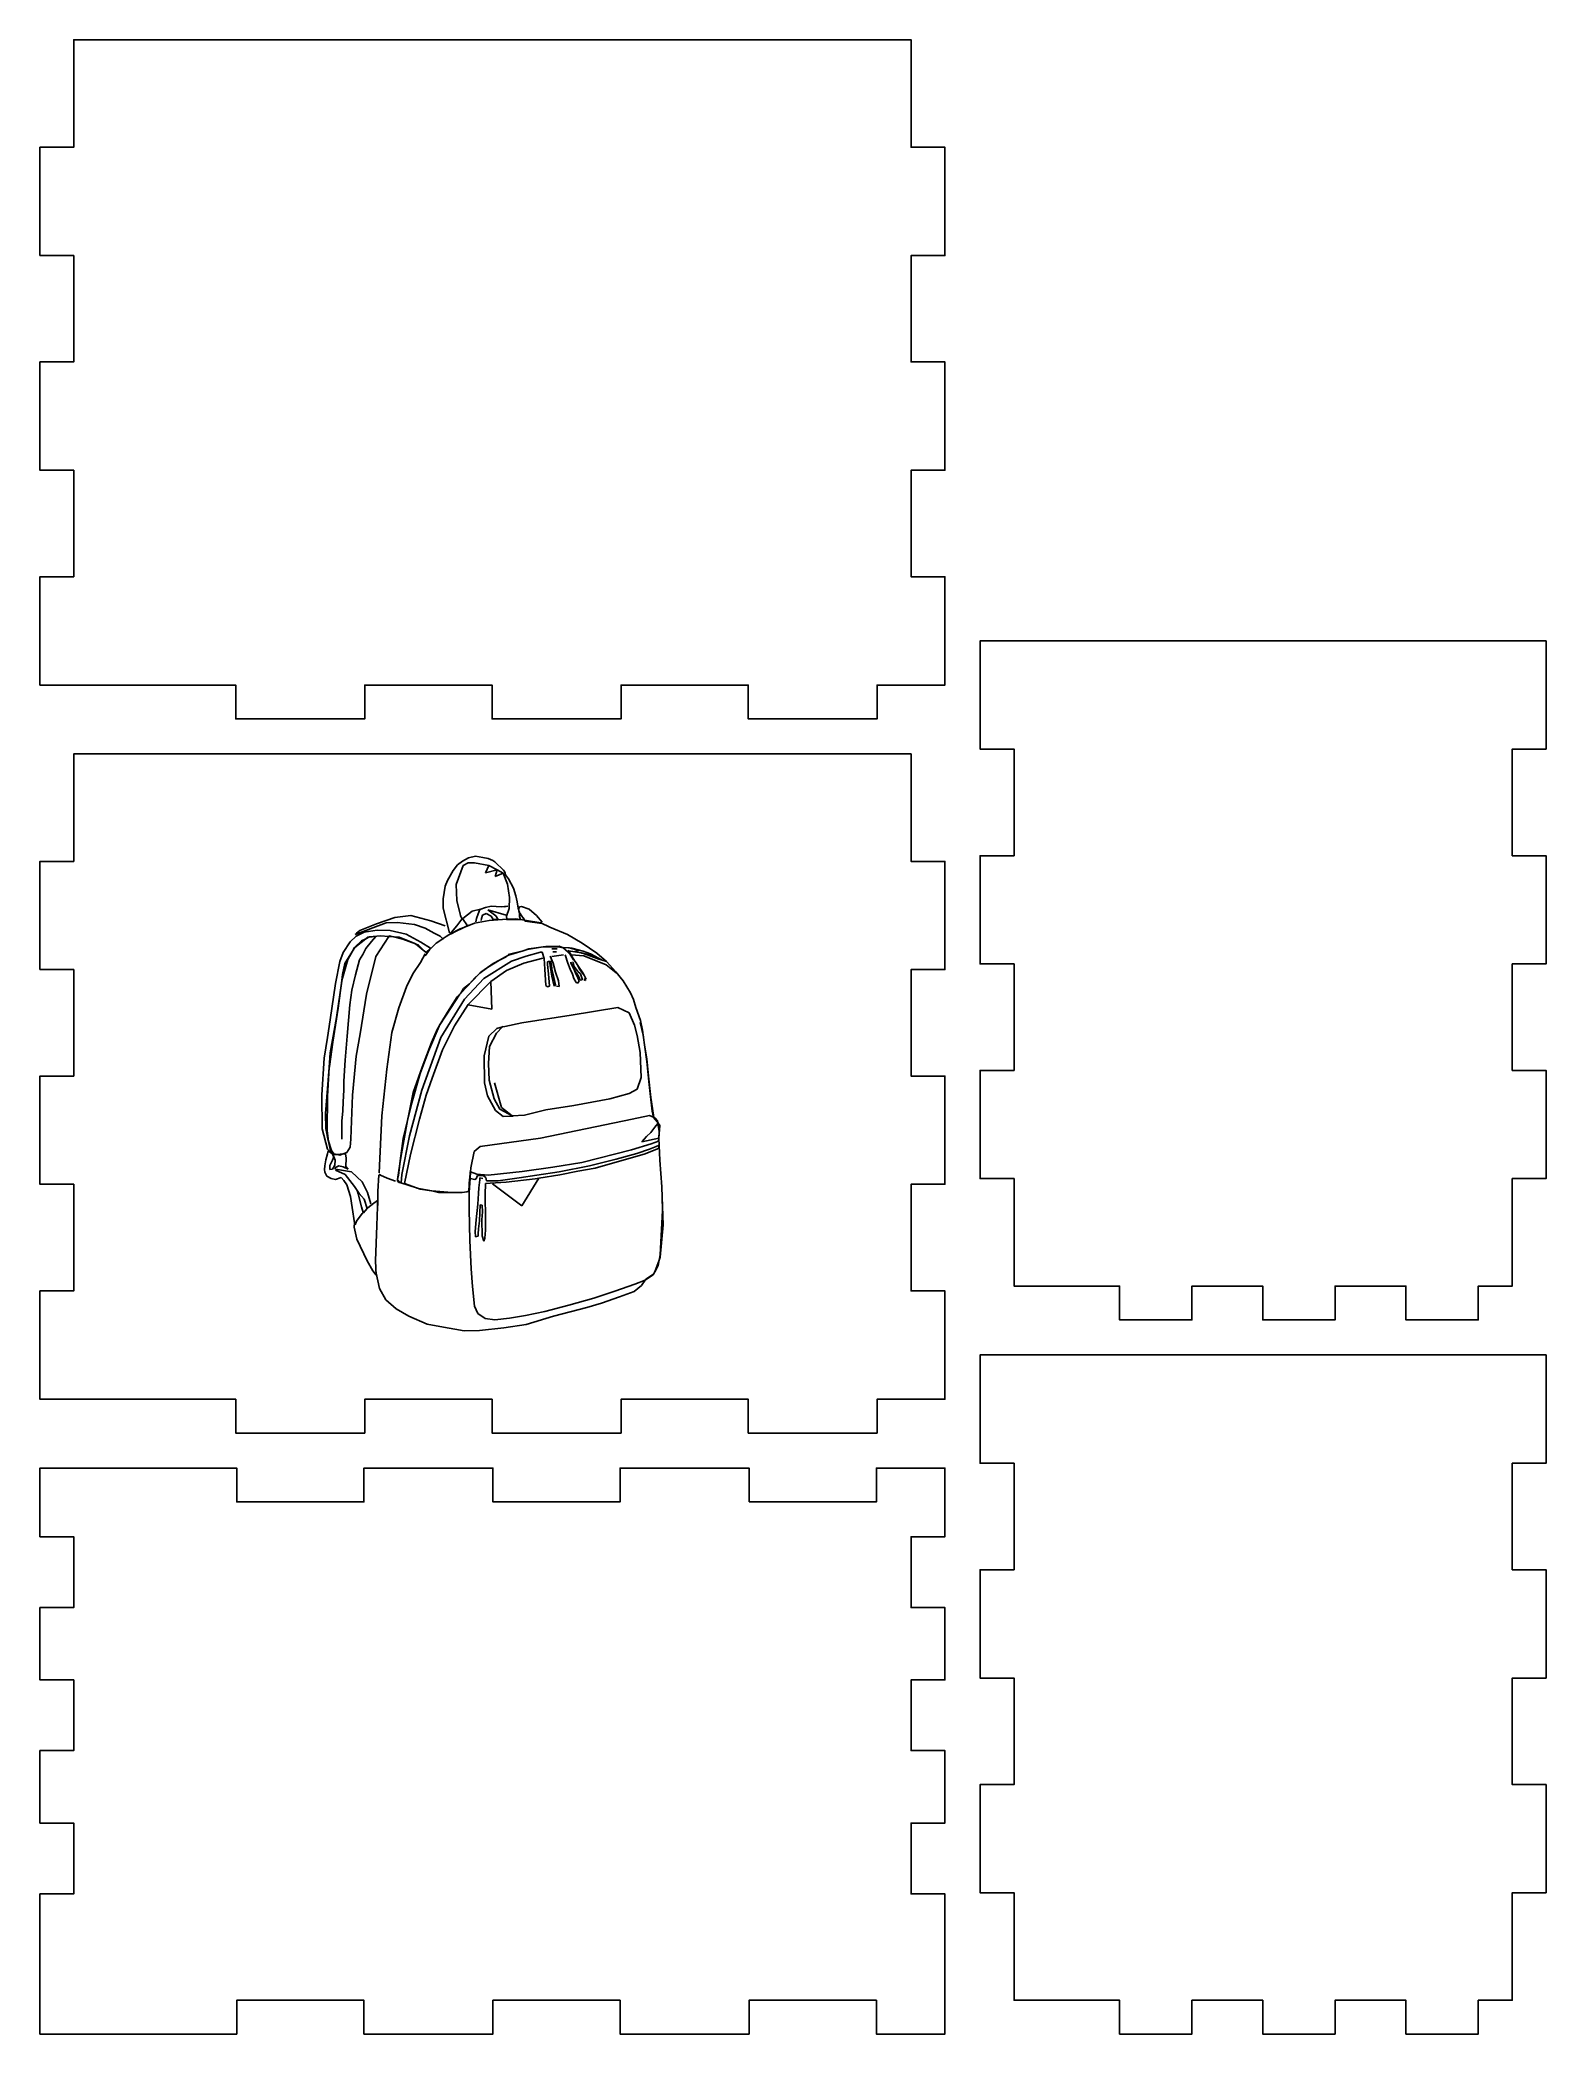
# Model space of a CAD drawing. Header units: millimetres. Extents: x 3 to 136, y 3 to 180.
import ezdxf

# ---------------------------------------------------------------- set-up
doc = ezdxf.new("R2010")
doc.units = ezdxf.units.MM
doc.layers.add('CORTE', color=1, linetype='Continuous')
doc.layers.add('GRABADO', color=5, linetype='Continuous')

msp = doc.modelspace()

# ---------------------------------------------------------------- linework, layer by layer
at = {"layer": 'CORTE'}
for points in [[(3.1, 160.45), (3.1, 170.03), (6.1, 170.03), (6.1, 179.53), (80.17, 179.53), (80.17, 170.03), (83.17, 170.03), (83.17, 160.45), (80.17, 160.45), (80.17, 151.03), (83.17, 151.03), (83.17, 141.45), (80.17, 141.45), (80.17, 132.03), (83.17, 132.03), (83.17, 122.45), (77.17, 122.45), (77.17, 119.45), (65.77, 119.45), (65.77, 122.45), (54.51, 122.45), (54.51, 119.45), (43.1, 119.45), (43.1, 122.45), (31.84, 122.45), (31.84, 119.45), (20.43, 119.45), (20.43, 122.45), (3.1, 122.45), (3.1, 132.03), (6.1, 132.03), (6.1, 141.45), (3.1, 141.45), (3.1, 151.03), (6.1, 151.03), (6.1, 160.45)], [(89.28, 107.35), (89.28, 116.78), (86.28, 116.78), (86.28, 126.35), (136.35, 126.35), (136.35, 116.78), (133.35, 116.78), (133.35, 107.35), (136.35, 107.35), (136.35, 97.78), (133.35, 97.78), (133.35, 88.35), (136.35, 88.35), (136.35, 78.78), (133.35, 78.78), (133.35, 69.28), (130.35, 69.28), (130.35, 66.28), (123.94, 66.28), (123.94, 69.28), (117.68, 69.28), (117.68, 66.28), (111.28, 66.28), (111.28, 69.28), (105.02, 69.28), (105.02, 66.28), (98.61, 66.28), (98.61, 69.28), (89.28, 69.28), (89.28, 78.78), (86.28, 78.78), (86.28, 88.35), (89.28, 88.35), (89.28, 97.78), (86.28, 97.78), (86.28, 107.35)], [(3.1, 97.28), (3.1, 106.85), (6.1, 106.85), (6.1, 116.35), (80.17, 116.35), (80.17, 106.85), (83.17, 106.85), (83.17, 97.28), (80.17, 97.28), (80.17, 87.85), (83.17, 87.85), (83.17, 78.28), (80.17, 78.28), (80.17, 68.85), (83.17, 68.85), (83.17, 59.27), (77.17, 59.27), (77.17, 56.27), (65.77, 56.27), (65.77, 59.27), (54.51, 59.27), (54.51, 56.27), (43.1, 56.27), (43.1, 59.27), (31.84, 59.27), (31.84, 56.27), (20.43, 56.27), (20.43, 59.27), (3.1, 59.27), (3.1, 68.85), (6.1, 68.85), (6.1, 78.28), (3.1, 78.28), (3.1, 87.85), (6.1, 87.85), (6.1, 97.28)], [(89.28, 44.18), (89.28, 53.6), (86.28, 53.6), (86.28, 63.18), (136.35, 63.18), (136.35, 53.6), (133.35, 53.6), (133.35, 44.18), (136.35, 44.18), (136.35, 34.6), (133.35, 34.6), (133.35, 25.18), (136.35, 25.18), (136.35, 15.6), (133.35, 15.6), (133.35, 6.1), (130.35, 6.1), (130.35, 3.1), (123.94, 3.1), (123.94, 6.1), (117.68, 6.1), (117.68, 3.1), (111.28, 3.1), (111.28, 6.1), (105.02, 6.1), (105.02, 3.1), (98.61, 3.1), (98.61, 6.1), (89.28, 6.1), (89.28, 15.6), (86.28, 15.6), (86.28, 25.18), (89.28, 25.18), (89.28, 34.6), (86.28, 34.6), (86.28, 44.18)], [(65.84, 50.18), (77.1, 50.18), (77.1, 53.18), (83.17, 53.18), (83.17, 47.1), (80.17, 47.1), (80.17, 40.84), (83.17, 40.84), (83.17, 34.43), (80.17, 34.43), (80.17, 28.18), (83.17, 28.18), (83.17, 21.77), (80.17, 21.77), (80.17, 15.51), (83.17, 15.51), (83.17, 3.1), (77.1, 3.1), (77.1, 6.1), (65.84, 6.1), (65.84, 3.1), (54.43, 3.1), (54.43, 6.1), (43.18, 6.1), (43.18, 3.1), (31.77, 3.1), (31.77, 6.1), (20.51, 6.1), (20.51, 3.1), (3.1, 3.1), (3.1, 15.51), (6.1, 15.51), (6.1, 21.77), (3.1, 21.77), (3.1, 28.18), (6.1, 28.18), (6.1, 34.43), (3.1, 34.43), (3.1, 40.84), (6.1, 40.84), (6.1, 47.1), (3.1, 47.1), (3.1, 53.18), (20.51, 53.18), (20.51, 50.18), (31.77, 50.18), (31.77, 53.18), (43.18, 53.18), (43.18, 50.18), (54.43, 50.18), (54.43, 53.18), (65.84, 53.18)]]:
    msp.add_lwpolyline(points, close=True, dxfattribs=at)
at = {"layer": 'GRABADO'}
for points in [[(39.15, 105.16), (39.65, 106.05)], [(39.65, 106.05), (40.05, 106.53)], [(40.56, 106.47), (39.93, 104.8)], [(40.05, 106.53), (40.48, 106.87)], [(40.48, 106.87), (41.03, 107.17)], [(40.98, 106.71), (40.56, 106.47)], [(41.56, 106.71), (40.98, 106.71)], [(41.03, 107.17), (41.63, 107.31)], [(42.81, 106.49), (41.56, 106.71)], [(41.63, 107.31), (42.28, 107.18)], [(42.28, 107.18), (42.76, 107.09)], [(42.52, 105.84), (42.81, 106.49)], [(42.52, 105.84), (43.54, 106.1)], [(42.97, 107.02), (42.76, 107.09)], [(43.54, 106.1), (42.81, 106.49)], [(43.17, 106.93), (42.97, 107.02)], [(43.34, 106.8), (43.17, 106.93)], [(43.49, 106.65), (43.34, 106.8)], [(43.37, 105.5), (43.54, 106.1)], [(43.49, 106.65), (44, 106.19)], [(44.08, 105.82), (43.54, 106.1)], [(44.1, 106.08), (44, 106.19)], [(44.19, 105.96), (44.1, 106.08)], [(44.25, 105.82), (44.19, 105.96)], [(38.79, 103.53), (38.95, 104.65)], [(38.95, 104.65), (39.15, 105.16)], [(39.93, 104.8), (39.99, 103.39)], [(44.08, 105.82), (43.37, 105.5)], [(44.48, 104.83), (44.08, 105.82)], [(44.29, 105.67), (44.25, 105.82)], [(44.29, 105.67), (44.55, 105.3)], [(44.65, 103.66), (44.48, 104.83)], [(44.55, 105.3), (44.99, 104.49)], [(44.99, 104.49), (45.2, 103.81)], [(38.77, 102.71), (38.79, 103.53)], [(39.34, 100.53), (38.77, 102.71)], [(39.99, 103.39), (40.27, 102.19)], [(41.33, 102.45), (40.51, 101.81)], [(41.35, 102.45), (42.09, 102.63)], [(42.03, 102.59), (41.88, 102.21)], [(42.52, 102.78), (42.03, 102.59)], [(43.01, 102.88), (42.52, 102.78)], [(42.73, 102.55), (43.43, 102.04)], [(44.35, 102.09), (42.73, 102.55)], [(43.9, 102.82), (43.01, 102.88)], [(44.5, 102.88), (43.9, 102.82)], [(44.2, 102.82), (44.5, 102.88)], [(44.37, 102.01), (44.61, 102.69)], [(44.61, 102.69), (44.65, 103.66)], [(45.2, 103.81), (45.31, 103.27)], [(45.31, 103.27), (45.42, 102.71)], [(45.42, 102.71), (45.44, 102.62)], [(45.44, 102.62), (45.43, 102.59)], [(45.43, 102.59), (45.47, 102.48)], [(45.54, 102.82), (45.44, 102.62)], [(45.44, 102.62), (45.44, 102.61)], [(45.44, 102.61), (45.46, 102.52)], [(45.46, 102.52), (45.47, 102.48)], [(45.47, 102.48), (45.48, 102.43)], [(45.47, 102.48), (45.62, 102.1)], [(45.48, 102.43), (45.51, 102.33)], [(45.52, 102.27), (45.51, 102.33)], [(45.71, 102.86), (45.54, 102.82)], [(46.38, 102.63), (45.71, 102.86)], [(47.04, 102.06), (46.38, 102.63)], [(30.98, 100.38), (33.72, 101.42)], [(31.78, 100.58), (31.09, 100.23)], [(31.25, 100.62), (31.11, 100.51)], [(31.4, 100.72), (31.25, 100.62)], [(31.56, 100.79), (31.4, 100.72)], [(32.89, 101.31), (31.56, 100.79)], [(32.93, 100.76), (31.78, 100.58)], [(34.49, 101.89), (32.89, 101.31)], [(34.1, 100.72), (32.93, 100.76)], [(33.72, 101.42), (34.74, 101.45)], [(35.49, 100.41), (34.1, 100.72)], [(35.92, 102.05), (34.49, 101.89)], [(34.74, 101.45), (36.25, 101.26)], [(37.68, 101.58), (35.92, 102.05)], [(36.25, 101.26), (37.19, 100.93)], [(37.19, 100.93), (37.98, 100.51)], [(38.94, 101.14), (37.68, 101.58)], [(40, 101.14), (39.36, 100.4)], [(39.36, 100.4), (40.28, 100.87)], [(39.8, 100.62), (39.54, 100.48)], [(40.6, 101), (39.8, 100.62)], [(39.98, 101.15), (40.43, 101.75)], [(40.27, 102.19), (40.3, 102.07)], [(40.28, 100.87), (40.6, 101)], [(40.3, 102.07), (40.35, 101.96)], [(40.35, 101.96), (40.41, 101.85)], [(40.41, 101.85), (40.48, 101.75)], [(40.48, 101.8), (40.93, 101.16)], [(40.6, 101), (41.56, 101.39)], [(41.01, 101.2), (40.6, 101)], [(41.56, 101.39), (42.85, 101.62)], [(41.72, 101.8), (41.67, 101.51)], [(41.88, 102.21), (41.72, 101.8)], [(42.18, 101.8), (42.14, 101.63)], [(42.27, 102.08), (42.18, 101.8)], [(42.59, 102.23), (42.27, 102.08)], [(43.03, 101.99), (42.59, 102.23)], [(42.85, 101.62), (44.41, 101.73)], [(43.2, 101.7), (43.03, 101.99)], [(43.63, 101.7), (43.2, 101.7)], [(43.43, 102.04), (43.63, 101.7)], [(44.41, 101.73), (44.37, 102.01)], [(44.41, 101.73), (45.15, 101.78)], [(44.42, 101.68), (44.41, 101.73)], [(45.62, 101.7), (44.42, 101.68)], [(45.15, 101.78), (45.62, 101.71)], [(45.53, 102.2), (45.52, 102.27)], [(45.53, 102.14), (45.53, 102.2)], [(45.54, 102.07), (45.53, 102.14)], [(45.54, 102.07), (45.54, 101.98)], [(45.54, 101.98), (45.56, 101.88)], [(45.56, 101.88), (45.58, 101.79)], [(45.58, 101.79), (45.62, 101.71)], [(45.73, 102.01), (45.6, 102.25)], [(45.62, 102.1), (45.82, 101.87)], [(45.62, 101.71), (45.62, 101.7)], [(45.62, 101.71), (45.97, 101.65)], [(45.82, 101.87), (45.73, 102.01)], [(45.82, 101.87), (45.94, 101.74)], [(45.97, 101.65), (45.82, 101.87)], [(45.97, 101.65), (47.42, 101.42)], [(46.02, 101.57), (45.97, 101.65)], [(47.51, 101.36), (46.02, 101.57)], [(47.53, 101.46), (47.04, 102.06)], [(47.42, 101.42), (48.21, 101.03)], [(48.21, 101.03), (49.77, 100.38)], [(29.92, 98.8), (29.64, 97.99)], [(30.55, 99.73), (29.92, 98.8)], [(30.76, 98.91), (30.08, 97.81)], [(30.33, 98.17), (30.76, 98.91)], [(31.09, 100.23), (30.55, 99.73)], [(30.96, 99.24), (30.76, 98.91)], [(30.76, 98.91), (30.93, 99.22)], [(30.93, 99.22), (30.96, 99.24)], [(30.96, 99.24), (31.94, 100)], [(30.97, 99.26), (30.96, 99.24)], [(31.56, 99.81), (30.97, 99.26)], [(31.11, 100.51), (30.98, 100.38)], [(31.94, 100), (31.56, 99.81)], [(31.94, 99.14), (31.66, 98.6)], [(32.19, 100.14), (31.94, 100)], [(31.94, 100), (32.1, 100.13)], [(32.43, 99.75), (31.94, 99.14)], [(32.1, 100.13), (32.19, 100.14)], [(32.19, 100.14), (32.83, 100.19)], [(32.26, 100.17), (32.19, 100.14)], [(33.23, 100.27), (32.26, 100.17)], [(32.83, 100.19), (32.43, 99.75)], [(32.83, 98.42), (33.96, 100.2)], [(33.96, 100.2), (33.23, 100.27)], [(33.96, 100.2), (34, 100.27)], [(34.4, 100.17), (33.96, 100.2)], [(34, 100.27), (34.4, 100.17)], [(34.87, 100.13), (34.4, 100.17)], [(34.4, 100.17), (35.21, 99.97)], [(36.28, 99.59), (34.87, 100.13)], [(35.21, 99.97), (36.34, 99.54)], [(36.81, 99.71), (35.49, 100.41)], [(36.34, 99.54), (36.28, 99.59)], [(37.16, 98.89), (36.34, 99.54)], [(36.34, 99.54), (36.58, 99.45)], [(36.58, 99.45), (37.16, 98.89)], [(37.65, 99.18), (36.81, 99.71)], [(37.26, 98.81), (37.16, 98.89)], [(37.16, 98.89), (37.25, 98.8)], [(37.56, 99.02), (37.17, 98.5)], [(37.25, 98.8), (37.26, 98.81)], [(37.26, 98.81), (37.65, 99.18)], [(37.27, 98.8), (37.26, 98.81)], [(38.16, 99.62), (37.56, 99.02)], [(37.98, 100.51), (38.51, 100.22)], [(38.74, 100), (38.16, 99.62)], [(38.51, 100.22), (38.74, 100)], [(38.79, 100.03), (38.74, 100)], [(38.74, 100), (38.75, 99.99)], [(38.75, 99.99), (38.81, 99.96)], [(39.03, 100.19), (38.79, 100.03)], [(39.28, 100.34), (39.03, 100.19)], [(39.54, 100.48), (39.28, 100.34)], [(45.86, 98.95), (44.54, 98.6)], [(45.86, 98.95), (44.56, 98.56)], [(46.35, 99.1), (45.86, 98.95)], [(46.2, 99.04), (45.86, 98.95)], [(46.12, 98.45), (47.39, 98.81)], [(47.62, 99.29), (46.2, 99.04)], [(47.85, 99.33), (46.35, 99.1)], [(47.39, 98.81), (47.54, 98.83)], [(47.54, 98.83), (47.71, 98.25)], [(48.94, 99.29), (47.62, 99.29)], [(49.04, 99.35), (47.85, 99.33)], [(48.87, 99.12), (48.4, 99.12)], [(48.81, 98.85), (48.48, 98.84)], [(49.4, 99.2), (48.94, 99.29)], [(49.4, 99.2), (49.04, 99.35)], [(49.6, 99.02), (49.4, 99.2)], [(49.87, 99.2), (49.46, 99.24)], [(49.46, 99.24), (49.91, 99.19)], [(49.88, 98.74), (49.6, 99.02)], [(50.04, 98.64), (49.6, 99.02)], [(49.77, 100.38), (51.08, 99.6)], [(49.87, 98.93), (49.83, 99)], [(49.83, 99), (49.87, 98.93)], [(49.87, 98.93), (49.86, 98.94)], [(49.91, 99.19), (49.87, 99.2)], [(49.98, 98.75), (49.87, 98.93)], [(49.87, 98.93), (50.04, 98.64)], [(50.99, 98.75), (49.87, 98.93)], [(49.87, 98.93), (49.87, 98.93)], [(50.79, 98.96), (49.91, 99.19)], [(49.91, 99.19), (50.16, 99.17)], [(50.16, 99.17), (51.16, 98.9)], [(50.43, 98.87), (50.79, 98.96)], [(50.63, 98.83), (50.43, 98.87)], [(50.43, 98.87), (50.43, 98.87)], [(50.43, 98.87), (50.43, 98.87)], [(50.83, 98.79), (50.63, 98.83)], [(51.08, 99.6), (52.36, 98.74)], [(51.16, 98.9), (51.82, 98.68)], [(29.64, 97.99), (29.24, 96.05)], [(29.81, 96.31), (30.33, 98.17)], [(30.08, 97.81), (29.88, 96.84)], [(31.38, 98.13), (31.01, 96.82)], [(31.66, 98.6), (31.38, 98.13)], [(32, 95.11), (32.83, 98.42)], [(36.77, 97.9), (36.09, 96.9)], [(37.18, 98.67), (36.77, 97.9)], [(42.11, 97.05), (41.9, 96.83)], [(42.71, 97.45), (42.03, 96.95)], [(42.71, 97.45), (42.11, 97.05)], [(42.37, 96.49), (44.83, 98.02)], [(43.2, 97.81), (42.71, 97.45)], [(43.22, 97.79), (42.71, 97.45)], [(44.39, 97.2), (42.99, 96.21)], [(43.75, 98.1), (43.2, 97.81)], [(43.75, 98.1), (43.22, 97.79)], [(44.56, 98.56), (43.75, 98.1)], [(44.35, 98.41), (43.75, 98.1)], [(45.92, 97.83), (44.39, 97.2)], [(44.83, 98.02), (46.12, 98.45)], [(47.58, 98.3), (45.92, 97.83)], [(47.71, 98.25), (47.77, 97.31)], [(47.77, 97.31), (47.87, 95.87)], [(48.02, 97.95), (48.17, 98.01)], [(48.02, 97.72), (48.02, 97.95)], [(48.1, 96.91), (48.02, 97.72)], [(48.17, 98.01), (48.39, 96.7)], [(48.23, 98.45), (48.5, 97.83)], [(48.37, 97.7), (48.27, 98.04)], [(48.39, 97.31), (48.37, 97.7)], [(49.42, 98.59), (48.39, 98.44)], [(48.56, 96.58), (48.39, 97.31)], [(48.5, 97.83), (48.71, 97.06)], [(48.71, 97.06), (48.98, 96.28)], [(49.56, 98.58), (49.81, 97.83)], [(49.81, 97.83), (50.02, 97.31)], [(50, 98.62), (49.88, 98.74)], [(50.09, 98.58), (49.98, 98.75)], [(50.04, 98.58), (50, 98.62)], [(50, 98.62), (50, 98.62)], [(50, 98.62), (50.31, 98.14)], [(50.02, 97.31), (50.21, 96.87)], [(50.09, 98.58), (50.04, 98.58)], [(50.06, 97.85), (50.06, 97.93)], [(50.06, 97.93), (50.44, 97.12)], [(50.33, 97.35), (50.06, 97.85)], [(51.21, 98.5), (50.09, 98.58)], [(50.11, 98.54), (50.09, 98.58)], [(50.42, 98.02), (50.11, 98.54)], [(50.27, 97.89), (50.23, 97.97)], [(50.38, 97.56), (50.27, 97.89)], [(50.31, 98.14), (50.53, 97.87)], [(50.52, 96.89), (50.33, 97.35)], [(50.69, 97.12), (50.38, 97.56)], [(50.53, 97.87), (50.42, 98.02)], [(50.44, 97.12), (50.59, 96.93)], [(50.53, 97.87), (50.57, 97.81)], [(50.62, 97.73), (50.53, 97.87)], [(50.57, 97.81), (50.62, 97.73)], [(50.62, 97.73), (50.88, 97.29)], [(51.19, 96.91), (50.62, 97.73)], [(50.92, 96.89), (50.69, 97.12)], [(50.99, 98.75), (50.83, 98.79)], [(50.88, 97.29), (51.28, 96.73)], [(51.03, 98.74), (50.99, 98.75)], [(51.12, 98.73), (50.99, 98.75)], [(51.2, 98.7), (51.03, 98.74)], [(51.2, 98.7), (51.12, 98.73)], [(51.23, 98.69), (51.2, 98.7)], [(52.41, 98.26), (51.2, 98.7)], [(53.21, 97.7), (51.21, 98.5)], [(52.02, 98.5), (51.23, 98.69)], [(51.82, 98.68), (52.85, 98.1)], [(52.41, 98.26), (52.02, 98.5)], [(52.36, 98.74), (53.22, 97.98)], [(52.46, 98.23), (52.41, 98.26)], [(52.84, 98.1), (52.41, 98.26)], [(52.84, 98.1), (52.46, 98.23)], [(52.85, 98.1), (52.84, 98.1)], [(52.86, 98.1), (52.84, 98.1)], [(53.22, 97.98), (52.85, 98.1)], [(52.85, 98.1), (52.86, 98.1)], [(54.09, 96.98), (53.21, 97.69)], [(53.22, 97.98), (54.06, 97.07)], [(54.06, 97.07), (54.7, 96.27)], [(29.24, 96.05), (28.79, 92.84)], [(29.34, 93.05), (29.8, 96.26)], [(29.81, 96.31), (29.5, 93.85)], [(29.8, 96.26), (29.81, 96.31)], [(29.88, 96.84), (29.81, 96.31)], [(30.71, 95.47), (30.51, 94.16)], [(31.01, 96.82), (30.71, 95.47)], [(35.54, 95.75), (34.84, 93.88)], [(36.09, 96.9), (35.54, 95.75)], [(41.9, 96.83), (40.33, 95.2)], [(40.59, 95.59), (40.33, 95.2)], [(41.11, 96.03), (40.59, 95.59)], [(40.66, 94.66), (42.37, 96.49)], [(42.99, 96.21), (40.99, 94.19)], [(41.59, 96.55), (41.11, 96.03)], [(41.9, 96.83), (41.59, 96.55)], [(42.03, 96.95), (41.9, 96.83)], [(42.99, 96.21), (43.08, 93.78)], [(47.87, 95.87), (48.02, 95.74)], [(48.02, 95.74), (48.17, 95.82)], [(48.17, 95.82), (48.1, 96.91)], [(48.39, 96.7), (48.56, 95.93)], [(48.71, 95.93), (48.56, 96.58)], [(48.56, 95.93), (48.64, 95.8)], [(48.64, 95.8), (48.71, 95.93)], [(49.04, 95.78), (48.79, 95.82)], [(48.98, 96.28), (49.04, 95.78)], [(50.21, 96.87), (50.33, 96.49)], [(50.33, 96.49), (50.54, 96.14)], [(50.69, 96.55), (50.52, 96.89)], [(50.54, 96.14), (50.69, 96.08)], [(50.59, 96.93), (50.77, 96.64)], [(50.81, 96.28), (50.69, 96.55)], [(50.69, 96.08), (50.81, 96.28)], [(50.77, 96.64), (50.86, 96.41)], [(50.86, 96.41), (50.92, 96.35)], [(51.06, 96.45), (50.92, 96.89)], [(50.92, 96.35), (51.06, 96.37)], [(51.06, 96.37), (51.06, 96.45)], [(51.28, 96.73), (51.19, 96.91)], [(51.23, 96.39), (51.35, 96.42)], [(51.36, 96.32), (51.23, 96.39)], [(51.28, 96.73), (51.32, 96.66)], [(51.33, 96.62), (51.28, 96.73)], [(51.32, 96.66), (51.33, 96.62)], [(51.33, 96.62), (51.35, 96.42)], [(51.42, 96.43), (51.33, 96.62)], [(51.35, 96.42), (51.42, 96.43)], [(51.35, 96.42), (51.36, 96.32)], [(54.7, 96.27), (55.36, 95.23)], [(29.5, 93.85), (29.01, 90.86)], [(30.51, 94.16), (30.27, 91.39)], [(31.44, 91.59), (32, 95.11)], [(34.84, 93.88), (34.24, 91.71)], [(39.32, 93.76), (38.43, 92.29)], [(38.57, 91.28), (40.66, 94.66)], [(40.26, 95.11), (39.03, 93.24)], [(40.01, 94.87), (39.32, 93.76)], [(40.99, 94.19), (39.78, 92.29)], [(40.33, 95.2), (40.01, 94.87)], [(40.33, 95.2), (40.26, 95.11)], [(43.08, 93.78), (40.99, 94.16)], [(54.22, 93.93), (50.09, 93.24)], [(55.22, 93.46), (54.22, 93.93)], [(55.36, 95.23), (55.61, 94.63)], [(55.61, 94.63), (55.83, 93.91)], [(55.83, 93.91), (56.23, 92.78)], [(28.79, 92.84), (28.55, 91.27)], [(28.79, 89.9), (29.34, 93.05)], [(38.42, 92.26), (37.48, 90.07)], [(38.24, 91.97), (37.73, 90.84)], [(38.42, 92.26), (38.24, 91.97)], [(38.43, 92.29), (38.42, 92.26)], [(38.43, 92.29), (38.42, 92.26)], [(38.42, 92.26), (38.42, 92.26)], [(39.03, 93.24), (38.43, 92.29)], [(39.78, 92.29), (38.72, 90.17)], [(43.51, 92.07), (42.83, 91.38)], [(43.49, 91.65), (44.04, 92.2)], [(44.04, 92.2), (43.51, 92.07)], [(44.22, 92.25), (44.04, 92.2)], [(44.04, 92.2), (44.09, 92.25)], [(45.73, 92.58), (44.22, 92.25)], [(50.09, 93.24), (45.73, 92.58)], [(55.71, 92.36), (55.22, 93.46)], [(55.93, 91.45), (55.71, 92.36)], [(56.21, 92.61), (56.47, 91.46)], [(56.23, 92.78), (56.4, 91.92)], [(56.4, 91.92), (56.47, 91.46)], [(28.55, 91.27), (28.25, 89.43)], [(29.01, 90.86), (28.71, 88.7)], [(30.27, 91.39), (30.12, 89.25)], [(31.09, 89.63), (31.44, 91.59)], [(34.24, 91.71), (33.8, 88.48)], [(37.48, 90.07), (36.75, 88.08)], [(36.9, 86.62), (38.57, 91.28)], [(37.73, 90.84), (36.92, 88.63)], [(38.72, 90.17), (37.81, 87.68)], [(42.83, 91.38), (42.39, 89.64)], [(42.78, 88.97), (42.89, 90.46)], [(42.89, 90.46), (43.49, 91.65)], [(56.19, 89.95), (55.93, 91.45)], [(56.47, 91.46), (56.5, 91.3)], [(56.47, 91.46), (56.62, 90.42)], [(56.48, 91.49), (56.5, 91.3)], [(56.5, 91.3), (56.51, 91.26)], [(56.5, 91.3), (56.6, 90.58)], [(56.6, 90.58), (56.62, 90.42)], [(56.62, 90.42), (56.8, 89.15)], [(56.62, 90.42), (56.78, 89.38)], [(28.25, 89.43), (28.04, 86.2)], [(28.7, 88.61), (28.53, 86.77)], [(28.53, 86.08), (28.7, 88.61)], [(28.7, 88.61), (28.79, 89.9)], [(28.71, 88.7), (28.7, 88.61)], [(30.12, 89.25), (30, 87.41)], [(30.77, 86.16), (31.09, 89.63)], [(33.8, 88.48), (33.34, 84.33)], [(36.92, 88.63), (36.13, 86.39)], [(42.39, 89.64), (42.43, 87.25)], [(42.85, 87.49), (42.78, 88.97)], [(56.3, 87.73), (56.19, 89.95)], [(56.78, 89.38), (56.95, 87.84)], [(56.8, 89.15), (56.98, 87.39)], [(28.53, 86.77), (28.37, 84.53)], [(29.98, 86.62), (29.94, 85.58)], [(30, 87.41), (29.98, 86.62)], [(35.79, 82.58), (36.9, 86.62)], [(36.75, 88.08), (36, 85.5)], [(37.81, 87.68), (37.28, 86.16)], [(42.43, 87.25), (42.7, 86.1)], [(43.29, 85.83), (42.85, 87.49)], [(43.31, 87.27), (43.93, 85.08)], [(55.24, 86.32), (55.95, 86.69)], [(55.95, 86.69), (56.3, 87.73)], [(56.95, 87.84), (57.15, 85.97)], [(56.98, 87.39), (57.09, 86.3)], [(28.04, 86.2), (28.08, 83.19)], [(28.51, 83.01), (28.53, 86.08)], [(29.9, 84.77), (29.82, 83.88)], [(29.94, 85.58), (29.9, 84.77)], [(30.65, 83.09), (30.77, 86.16)], [(36, 85.5), (35.62, 83.92)], [(36.13, 86.39), (35.73, 84.48)], [(37.28, 86.16), (36.69, 84.05)], [(42.7, 86.1), (43.4, 84.81)], [(43.78, 84.92), (43.29, 85.83)], [(43.4, 84.81), (44.07, 84.28)], [(44.88, 84.35), (43.78, 84.92)], [(43.93, 85.08), (44.88, 84.35)], [(45.97, 84.39), (47.87, 84.86)], [(47.87, 84.86), (50.33, 85.26)], [(50.33, 85.26), (53.52, 85.85)], [(53.52, 85.85), (55.24, 86.32)], [(57.09, 86.3), (57.27, 84.74)], [(57.15, 85.97), (57.38, 84.41)], [(57.27, 84.74), (57.37, 84.21)], [(28.08, 83.19), (28.53, 81.4)], [(28.37, 84.53), (28.41, 83.21)], [(28.41, 83.21), (28.61, 82.16)], [(28.63, 82.1), (28.51, 83.01)], [(29.82, 83.88), (29.8, 83.07)], [(29.8, 83.07), (29.82, 82.28)], [(30.61, 82.28), (30.65, 83.09)], [(33.34, 84.33), (33.11, 79.3)], [(35.62, 83.92), (35.02, 80.66)], [(35.62, 83.92), (35.25, 82.33)], [(35.73, 84.48), (35.62, 83.92)], [(36.69, 84.05), (35.88, 80.91)], [(44.07, 84.28), (44.97, 84.3)], [(44.88, 84.35), (44.89, 84.35)], [(44.89, 84.35), (44.88, 84.35)], [(44.89, 84.35), (45.97, 84.39)], [(44.89, 84.35), (44.89, 84.35)], [(44.97, 84.3), (44.89, 84.35)], [(47.39, 82.35), (55.51, 84.05)], [(55.51, 84.05), (57.03, 84.36)], [(57.03, 84.36), (57.37, 84.21)], [(57.5, 83.35), (57.15, 82.85)], [(57.37, 84.21), (57.37, 84.2)], [(57.37, 84.21), (57.44, 84.18)], [(57.37, 84.2), (57.73, 83.77)], [(57.38, 84.41), (57.4, 84.23)], [(57.4, 84.23), (57.44, 84.18)], [(57.44, 84.18), (57.53, 84.14)], [(57.44, 84.18), (57.74, 83.84)], [(57.77, 83.65), (57.5, 83.35)], [(57.53, 84.14), (57.73, 83.89)], [(57.73, 83.89), (57.74, 83.83)], [(57.73, 83.77), (57.76, 83.73)], [(57.74, 83.84), (57.74, 83.83)], [(57.74, 83.83), (57.76, 83.73)], [(57.74, 83.83), (57.8, 83.69)], [(57.76, 83.73), (57.79, 83.68)], [(57.76, 83.73), (57.77, 83.65)], [(57.79, 83.68), (57.77, 83.65)], [(57.77, 83.65), (57.89, 82.94)], [(57.8, 83.69), (57.79, 83.68)], [(57.79, 83.68), (57.93, 83.48)], [(57.93, 83.48), (57.86, 82.37)], [(57.89, 82.94), (57.86, 82.37)], [(28.53, 81.4), (28.85, 81.11)], [(28.61, 81.24), (28.53, 80.97)], [(28.61, 82.16), (28.63, 82.1)], [(29.01, 80.95), (28.61, 81.24)], [(28.63, 82.1), (28.89, 81.27)], [(28.63, 82.08), (28.63, 82.1)], [(28.85, 81.11), (28.63, 82.08)], [(28.89, 81.27), (29.11, 80.99)], [(30.24, 81.09), (30.55, 81.58)], [(30.55, 81.58), (30.61, 82.28)], [(35.25, 82.33), (34.96, 80.36)], [(35.11, 79.15), (35.79, 82.58)], [(41.22, 79.75), (41.51, 81.19)], [(41.51, 81.19), (42.06, 81.62)], [(42.06, 81.62), (47.39, 82.35)], [(55.45, 81.33), (51.04, 80.22)], [(57.18, 81.87), (55.45, 81.33)], [(55.9, 81.02), (57.03, 81.38)], [(56.76, 82.5), (56.36, 82.03)], [(56.36, 82.03), (57.86, 82.37)], [(57.84, 81.44), (56.55, 80.95)], [(57.15, 82.85), (56.76, 82.5)], [(57.03, 81.38), (57.62, 81.62)], [(57.84, 82.1), (57.18, 81.87)], [(57.62, 81.62), (57.88, 81.74)], [(57.86, 82.37), (57.84, 82.1)], [(57.88, 81.74), (57.84, 81.44)], [(57.86, 82.37), (57.95, 80.43)], [(57.86, 82.37), (57.86, 82.37)], [(28.32, 79.91), (28.28, 79.59)], [(28.28, 79.59), (28.3, 79.36)], [(28.4, 80.45), (28.32, 79.91)], [(28.53, 80.97), (28.4, 80.45)], [(28.76, 79.95), (28.99, 80.43)], [(28.76, 79.59), (28.76, 79.95)], [(28.99, 79.62), (28.76, 79.59)], [(29.02, 80.93), (28.99, 80.93)], [(28.99, 80.93), (29.1, 80.71)], [(28.99, 80.43), (29.1, 80.71)], [(29.19, 79.97), (28.99, 79.62)], [(29.02, 80.93), (29.01, 80.95)], [(29.4, 80.91), (29.02, 80.93)], [(29.11, 80.74), (29.02, 80.93)], [(29.1, 80.71), (29.11, 80.74)], [(29.1, 80.71), (29.22, 80.43)], [(29.11, 80.99), (29.4, 80.91)], [(29.22, 80.43), (29.19, 79.97)], [(29.19, 79.74), (29.55, 79.91)], [(29.26, 79.61), (29.19, 79.74)], [(29.24, 79.53), (30.12, 79.15)], [(30.66, 79.39), (29.26, 79.61)], [(29.94, 80.97), (29.4, 80.91)], [(29.4, 80.91), (29.64, 80.85)], [(29.4, 80.91), (29.4, 80.91)], [(29.55, 79.91), (29.93, 79.84)], [(29.64, 80.85), (29.94, 80.97)], [(29.93, 79.84), (30.36, 79.61)], [(29.94, 80.97), (30.24, 81.09)], [(30.13, 80.99), (29.94, 80.97)], [(30.2, 80.6), (30.13, 80.99)], [(30.18, 79.85), (30.2, 80.6)], [(30.36, 79.61), (30.18, 79.85)], [(31.62, 78.49), (30.66, 79.39)], [(34.93, 80.09), (34.73, 78.72)], [(34.93, 80.09), (34.83, 79.05)], [(35.02, 80.66), (34.93, 80.09)], [(34.96, 80.36), (34.93, 80.09)], [(35.88, 80.91), (35.36, 78.36)], [(41.19, 79.37), (41.22, 79.75)], [(45.76, 79.41), (42.76, 79.09)], [(48.48, 79.79), (45.76, 79.41)], [(47.06, 79.09), (49.04, 79.39)], [(51.04, 80.22), (48.48, 79.79)], [(49.04, 79.39), (51.71, 79.91)], [(50.7, 79.45), (49.11, 79.11)], [(52.23, 79.72), (50.7, 79.45)], [(51.71, 79.91), (54.09, 80.5)], [(55.01, 80.49), (52.23, 79.72)], [(54.09, 80.5), (55.9, 81.02)], [(56.55, 80.95), (55.01, 80.49)], [(57.95, 80.43), (58.13, 78.07)], [(28.3, 79.36), (28.49, 78.99)], [(28.49, 78.99), (28.88, 78.78)], [(28.88, 78.78), (29.26, 78.7)], [(29.26, 78.7), (29.76, 78.88)], [(29.76, 78.88), (29.99, 78.63)], [(29.99, 78.63), (30.24, 78.24)], [(30.12, 79.15), (30.94, 78.1)], [(30.24, 78.24), (30.57, 77.19)], [(30.94, 78.1), (31.35, 77.48)], [(31.25, 77.45), (31.17, 77.74)], [(32.09, 77.57), (31.62, 78.49)], [(33.1, 79.12), (33, 77.63)], [(33, 77.63), (33, 76.41)], [(33.22, 79.1), (33.11, 79.19)], [(33.81, 78.83), (33.22, 79.1)], [(34.55, 78.57), (33.81, 78.83)], [(34.73, 78.72), (34.75, 78.7)], [(34.75, 78.7), (34.73, 78.59)], [(34.73, 78.59), (34.85, 78.45)], [(34.83, 79.05), (34.75, 78.7)], [(34.75, 78.7), (35.01, 78.41)], [(34.85, 78.45), (35.01, 78.41)], [(35.01, 78.41), (35.06, 78.4)], [(35.01, 78.41), (35.02, 78.4)], [(35.02, 78.4), (36.41, 77.96)], [(35.06, 78.4), (35.11, 79.15)], [(35.36, 78.36), (36.41, 77.96)], [(36.41, 77.96), (36.44, 77.95)], [(36.41, 77.96), (36.75, 77.84)], [(36.44, 77.95), (37.76, 77.69)], [(36.75, 77.84), (37.75, 77.69)], [(37.75, 77.69), (37.76, 77.69)], [(37.76, 77.69), (38.36, 77.57)], [(37.76, 77.69), (38.85, 77.61)], [(40.87, 77.61), (41.05, 77.67)], [(40.87, 77.61), (40.99, 77.63)], [(41.05, 77.67), (41.07, 78.26)], [(41.07, 78.26), (41.11, 78.76)], [(41.08, 77.58), (41.16, 78.78)], [(41.17, 79.38), (41.15, 78.78)], [(41.15, 78.78), (41.16, 78.78)], [(41.16, 78.78), (41.19, 79.37)], [(41.16, 78.78), (41.58, 78.71)], [(41.19, 79.37), (41.17, 79.38)], [(41.76, 79.18), (41.19, 79.37)], [(41.58, 78.71), (41.69, 78.77)], [(41.69, 78.77), (41.81, 79.05)], [(42.76, 79.09), (41.76, 79.18)], [(41.81, 79.05), (42.31, 79.07)], [(41.9, 77.46), (41.94, 77.96)], [(41.94, 77.96), (42.01, 78.69)], [(42.01, 78.69), (42.01, 78.84)], [(42.01, 78.84), (42.3, 78.8)], [(42.31, 79.07), (42.55, 78.87)], [(42.51, 78.34), (42.49, 77.39)], [(42.92, 78.39), (42.51, 78.34)], [(42.55, 78.87), (42.6, 78.6)], [(42.6, 78.6), (43.64, 78.6)], [(44.36, 78.46), (42.92, 78.39)], [(45.74, 76.37), (43.14, 78.33)], [(43.64, 78.6), (45.49, 78.84)], [(46.92, 78.77), (44.36, 78.46)], [(45.49, 78.84), (47.06, 79.09)], [(45.74, 76.37), (47.25, 78.82)], [(47.25, 78.82), (46.92, 78.77)], [(49.11, 79.11), (47.25, 78.82)], [(47.25, 78.82), (47.27, 78.84)], [(58.15, 77.17), (58.12, 78.04)], [(58.13, 78.07), (58.15, 77.17)], [(30.57, 77.19), (30.74, 76.24)], [(30.74, 76.24), (30.93, 74.88)], [(31.55, 76.3), (31.25, 77.45)], [(31.35, 77.48), (31.78, 76.96)], [(31.69, 75.79), (31.55, 76.3)], [(32.05, 76.15), (31.69, 75.79)], [(32.06, 76.14), (31.71, 75.73)], [(31.78, 76.96), (32.05, 76.15)], [(32.1, 76.21), (32.05, 76.15)], [(32.05, 76.15), (32.06, 76.14)], [(32.39, 76.55), (32.09, 77.57)], [(32.64, 76.61), (32.1, 76.21)], [(32.97, 76.84), (32.64, 76.61)], [(32.91, 74.65), (32.97, 76.3)], [(32.97, 76.3), (32.97, 76.84)], [(38.36, 77.57), (39.54, 77.57)], [(38.85, 77.61), (39.54, 77.57)], [(39.54, 77.57), (40.36, 77.57)], [(39.54, 77.57), (40.03, 77.55)], [(40.03, 77.55), (40.36, 77.57)], [(40.36, 77.57), (40.67, 77.59)], [(40.36, 77.57), (40.45, 77.57)], [(40.45, 77.57), (40.67, 77.59)], [(40.67, 77.59), (40.87, 77.61)], [(40.67, 77.59), (40.84, 77.61)], [(40.84, 77.61), (40.87, 77.61)], [(41.09, 76.09), (41.08, 77.58)], [(41.13, 73.32), (41.09, 76.09)], [(41.7, 75.13), (41.83, 76.51)], [(41.83, 76.51), (41.9, 77.46)], [(42.06, 76.45), (41.99, 75.04)], [(42.22, 76.44), (42.06, 76.45)], [(42.26, 75.86), (42.22, 76.44)], [(42.49, 77.39), (42.49, 76.65)], [(42.49, 76.65), (42.51, 75.93)], [(42.51, 75.93), (42.51, 74.21)], [(58.18, 75.97), (57.98, 72.04)], [(58.15, 77.17), (58.18, 75.97)], [(58.24, 74.7), (58.15, 77.17)], [(30.93, 74.88), (30.91, 74.5)], [(30.91, 74.5), (31.13, 73.42)], [(31.11, 75.02), (30.99, 74.71)], [(31.61, 75.71), (31.11, 75.02)], [(31.69, 75.79), (31.61, 75.71)], [(31.71, 75.73), (31.69, 75.79)], [(32.8, 71.5), (32.91, 74.65)], [(41.61, 74.1), (41.7, 75.13)], [(41.63, 73.64), (41.61, 74.1)], [(41.9, 74.34), (41.87, 73.91)], [(41.99, 75.04), (41.9, 74.34)], [(42.19, 75.13), (42.26, 75.86)], [(42.22, 73.71), (42.19, 75.13)], [(42.51, 74.21), (42.46, 73.51)], [(57.98, 71.83), (58.24, 74.7)], [(31.13, 73.42), (32.05, 71.5)], [(41.26, 70.81), (41.13, 73.32)], [(41.87, 73.69), (41.63, 73.64)], [(41.87, 73.91), (41.87, 73.69)], [(42.37, 73.26), (42.22, 73.71)], [(42.46, 73.51), (42.37, 73.26)], [(32.05, 71.5), (32.55, 70.62)], [(32.55, 70.62), (32.85, 70.25)], [(32.85, 70.25), (32.8, 71.5)], [(41.38, 69.23), (41.26, 70.81)], [(57.49, 70.53), (57.89, 71.58)], [(57.79, 71.11), (57.49, 70.53)], [(57.89, 71.58), (57.79, 71.11)], [(57.98, 72.04), (57.89, 71.58)], [(57.89, 71.58), (57.98, 71.83)], [(32.85, 70.42), (33.13, 69.05)], [(33.13, 69.05), (33.7, 68.07)], [(41.56, 67.49), (41.38, 69.23)], [(53.97, 68.83), (52.1, 68.21)], [(55.72, 69.44), (53.97, 68.83)], [(55.67, 68.79), (56.33, 69.33)], [(56.66, 69.81), (55.72, 69.44)], [(56.33, 69.33), (56.66, 69.81)], [(56.66, 69.81), (56.71, 69.88)], [(56.69, 69.82), (56.66, 69.81)], [(57.36, 70.27), (56.69, 69.82)], [(56.71, 69.88), (57.39, 70.33)], [(57.39, 70.33), (57.36, 70.27)], [(57.49, 70.53), (57.39, 70.33)], [(57.39, 70.33), (57.42, 70.35)], [(57.42, 70.35), (57.49, 70.53)], [(33.7, 68.07), (34.62, 67.27)], [(34.62, 67.27), (35.74, 66.63)], [(41.83, 66.84), (41.56, 67.49)], [(49.9, 67.58), (47.78, 67.02)], [(48.53, 66.61), (51.48, 67.38)], [(52.1, 68.21), (49.9, 67.58)], [(51.48, 67.38), (52.77, 67.78)], [(52.77, 67.78), (54.38, 68.32)], [(54.38, 68.32), (55.67, 68.79)], [(35.74, 66.63), (37.37, 65.9)], [(37.37, 65.9), (38.47, 65.69)], [(38.47, 65.69), (40.64, 65.31)], [(40.64, 65.31), (42, 65.34)], [(42.48, 66.4), (41.83, 66.84)], [(42, 65.34), (44.14, 65.57)], [(43.35, 66.29), (42.48, 66.4)], [(44.64, 66.45), (43.35, 66.29)], [(44.14, 65.57), (46.12, 65.88)], [(46.06, 66.68), (44.64, 66.45)], [(47.78, 67.02), (46.06, 66.68)], [(46.12, 65.88), (48.53, 66.61)]]:
    msp.add_lwpolyline(points, dxfattribs=at)

doc.saveas('drawing.dxf')
